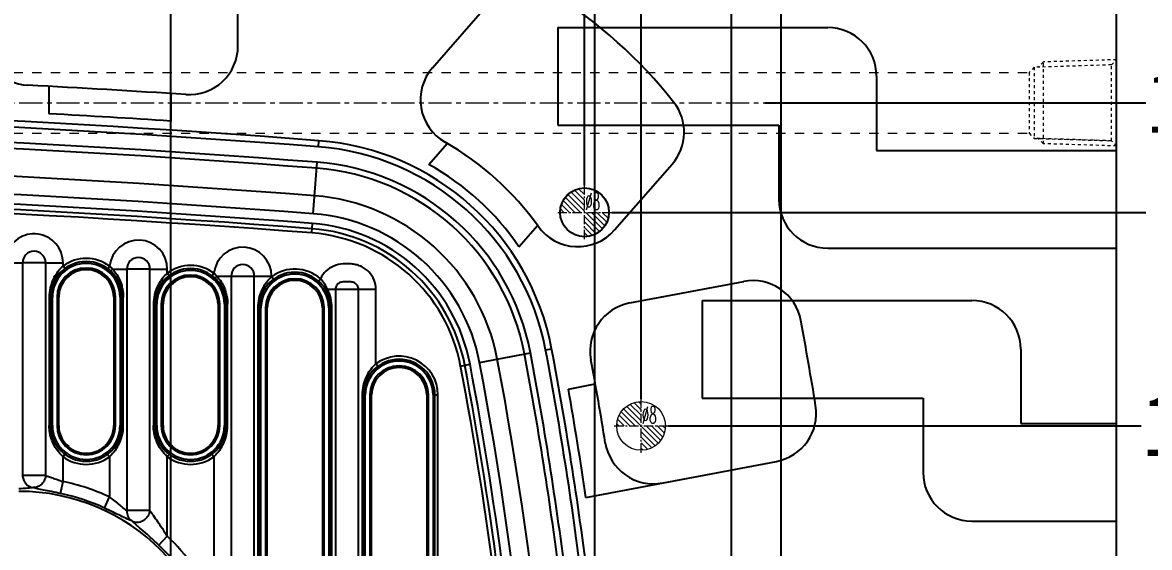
# Model space of a CAD drawing. Header units: millimetres. Extents: x 309 to 11345, y -1340 to 1318.
# Drawn here: x 1151.5 to 1336.2, y -376.4 to -290.3 of the extents above; entities that cross this region are included whole.
import ezdxf
from ezdxf.enums import TextEntityAlignment as Align

# ---------------------------------------------------------------- set-up
doc = ezdxf.new("R2010")
doc.units = ezdxf.units.MM
doc.header["$LTSCALE"] = 16.335
doc.header["$PDMODE"] = 3
doc.header["$PDSIZE"] = 0.3125
doc.linetypes.add('CENTER', pattern=[0.6, 0.375, -0.075, 0.075, -0.075])
doc.linetypes.add('HIDDEN', pattern=[0.2, 0.1, -0.1])
doc.layers.get('0').update_dxf_attribs({"linetype": 'CONTINUOUS'})
doc.layers.get('Defpoints').update_dxf_attribs({"linetype": 'CONTINUOUS'})
doc.layers.add('cool', color=153, linetype='HIDDEN', lineweight=9)
doc.layers.add('epin', color=13, linetype='CONTINUOUS', lineweight=9)
doc.styles.get("Standard").update_dxf_attribs({"font": 'txt', "width": 0.8})
doc.styles.add('TXT05', font='txt.shx', dxfattribs={"width": 0.5, "bigfont": 'gbcbig.shx'})
doc.dimstyles.get("Standard").update_dxf_attribs({"dimtxt": 0.15625, "dimasz": 0.1875, "dimexe": 0.125, "dimexo": 0.0625, "dimtad": 0, "dimtih": 1, "dimtoh": 1, "dimdsep": 46, "dimtxsty": 'Standard', "dimcen": 0.09, "dimadec": 0, "dimazin": 0, "dimtp": 0.01, "dimtm": 0.01, "dimtfac": 1, "dimtofl": 0, "dimtmove": 0, "dimatfit": 3, "dimfxl": 0, "dimtolj": 1, "dimarcsym": 0})
doc.dimstyles.new('STANDARD$0', dxfattribs={"dimscale": 2, "dimtxt": 3, "dimasz": 3, "dimexe": 1.25, "dimexo": 0.625, "dimgap": 0.5, "dimtad": 0, "dimdsep": 46, "dimlunit": 6, "dimtxsty": 'Standard', "dimblk": 'CLOSEDBLANK', "dimcen": 0, "dimclrt": 2, "dimazin": 2, "dimtfac": 2, "dimtmove": 1, "dimatfit": 3, "dimfxl": 0, "dimtolj": 1, "dimtzin": 0, "dimarcsym": 0})

# ---------------------------------------------------------------- blocks, each defined once
blk = doc.blocks.new('cool_jt_f12')
at = {"layer": 'cool', "ltscale": 0.3}
for p, q in [((0, 7.0785), (0.856, 6.2225)), ((0, 7.0785), (12, 6.7035)), ((0.856, 6.2225), (0.856, -6.2225)), ((13.5, 5.827375), (0.856, 6.2225)), ((0.856, 6.2225), (13.5, 5.827375)), ((12, 6.7035), (12.856, 5.8475)), ((12, 6.7035), (12, -6.7035)), ((14.327375, 5), (13.5, 5.827375)), ((13.5, -5.827375), (13.5, 5.827375)), ((14.327375, -5), (14.327375, 5)), ((13.5, -5.827375), (14.327375, -5)), ((0.856, -6.2225), (0, -7.0785)), ((0, -7.0785), (12, -6.7035)), ((0.856, -6.2225), (13.5, -5.827375)), ((12, -6.7035), (12.856, -5.8475))]:
    blk.add_line(p, q, dxfattribs=at)
blk = doc.blocks.new('*D110')
at = {"color": 4, "lineweight": -2}
blk.add_line((1248.11, -321.43), (1335.61, -321.43), dxfattribs=at)
at = {"layer": 'Defpoints', "color": 0}
for p in [(1248.05, -321.43), (1335.61, -321.43), (1045.85, -463.46)]:
    blk.add_point(p, dxfattribs=at)
at = {"color": 6, "insert": (1353.61, -321.43), "char_height": 10, "attachment_point": 5}
blk.add_mtext('\\A1;142.03', dxfattribs=at)
blk = doc.blocks.new('*D111')
at = {"color": 4, "lineweight": -2}
blk.add_line((1273.2, -303.46), (1335.61, -303.46), dxfattribs=at)
at = {"layer": 'Defpoints', "color": 0}
for p in [(1273.14, -303.46), (1335.61, -303.46), (1045.85, -463.46)]:
    blk.add_point(p, dxfattribs=at)
at = {"color": 6, "insert": (1352.28, -303.46), "char_height": 10, "attachment_point": 5}
blk.add_mtext('\\A1;160.00', dxfattribs=at)
blk = doc.blocks.new('*D112')
at = {"color": 4, "lineweight": -2}
blk.add_line((1050.31, -283.43), (1335.61, -283.43), dxfattribs=at)
at = {"layer": 'Defpoints', "color": 0}
for p in [(1050.25, -283.43), (1335.61, -283.43), (1045.85, -463.46)]:
    blk.add_point(p, dxfattribs=at)
at = {"color": 6, "insert": (1352.95, -283.43), "char_height": 10, "attachment_point": 5}
blk.add_mtext('\\A1;180.03', dxfattribs=at)
blk = doc.blocks.new('*D113')
at = {"color": 4, "lineweight": -2}
blk.add_line((1290.91, -258.46), (1335.61, -258.46), dxfattribs=at)
at = {"layer": 'Defpoints', "color": 0}
for p in [(1290.85, -258.46), (1335.61, -258.46), (1045.85, -463.46)]:
    blk.add_point(p, dxfattribs=at)
at = {"color": 6, "insert": (1353.61, -258.46), "char_height": 10, "attachment_point": 5}
blk.add_mtext('\\A1;205.00', dxfattribs=at)
blk = doc.blocks.new('*D123')
at = {"color": 4, "lineweight": -2}
for p, q in [((1158.43, -230.17), (1158.43, -210.17)), ((1170.65, -250.17), (1158.43, -230.17)), ((1170.65, -278.97), (1170.65, -250.17))]:
    blk.add_line(p, q, dxfattribs=at)
at = {"layer": 'Defpoints', "color": 0}
for p in [(1158.43, -210.17), (1170.65, -279.03), (1045.85, -463.46)]:
    blk.add_point(p, dxfattribs=at)
at = {"color": 6, "insert": (1158.43, -192.17), "char_height": 10, "attachment_point": 5, "rotation": 90}
blk.add_mtext('\\A1;124.80', dxfattribs=at)
blk = doc.blocks.new('*D124')
at = {"color": 4, "lineweight": -2}
for p, q in [((1232.14, -230.17), (1232.14, -210.17)), ((1243.65, -250.17), (1232.14, -230.17)), ((1243.65, -316.97), (1243.65, -250.17))]:
    blk.add_line(p, q, dxfattribs=at)
at = {"layer": 'Defpoints', "color": 0}
for p in [(1232.14, -210.17), (1243.65, -317.03), (1045.85, -463.46)]:
    blk.add_point(p, dxfattribs=at)
at = {"color": 6, "insert": (1232.14, -192.17), "char_height": 10, "attachment_point": 5, "rotation": 90}
blk.add_mtext('\\A1;197.80', dxfattribs=at)
blk = doc.blocks.new('*D125')
at = {"color": 4, "lineweight": -2}
for p, q in [((1243.86, -230.17), (1243.86, -210.17)), ((1245.35, -250.17), (1243.86, -230.17)), ((1245.35, -386.09), (1245.35, -250.17))]:
    blk.add_line(p, q, dxfattribs=at)
at = {"layer": 'Defpoints', "color": 0}
for p in [(1243.86, -210.17), (1245.35, -386.15), (1045.85, -463.46)]:
    blk.add_point(p, dxfattribs=at)
at = {"color": 6, "insert": (1243.86, -192.17), "char_height": 10, "attachment_point": 5, "rotation": 90}
blk.add_mtext('\\A1;199.50', dxfattribs=at)
blk = doc.blocks.new('*D126')
at = {"color": 4, "lineweight": -2}
for p, q in [((1302.01, -230.17), (1302.01, -210.17)), ((1290.85, -234.48), (1302.01, -230.17)), ((1290.85, -254.42), (1290.85, -234.48))]:
    blk.add_line(p, q, dxfattribs=at)
at = {"layer": 'Defpoints', "color": 0}
for p in [(1302.01, -210.17), (1290.85, -254.48), (1045.85, -463.46)]:
    blk.add_point(p, dxfattribs=at)
at = {"color": 6, "insert": (1302.01, -191.5), "char_height": 10, "attachment_point": 5, "rotation": 90}
blk.add_mtext('\\A1;245.00', dxfattribs=at)
blk = doc.blocks.new('*D127')
at = {"color": 4, "lineweight": -2}
blk.add_line((1267.75, -431.97), (1267.75, -210.17), dxfattribs=at)
at = {"layer": 'Defpoints', "color": 0}
for p in [(1267.75, -210.17), (1267.75, -432.03), (1045.85, -463.46)]:
    blk.add_point(p, dxfattribs=at)
at = {"color": 6, "insert": (1267.75, -192.17), "char_height": 10, "attachment_point": 5, "rotation": 90}
blk.add_mtext('\\A1;221.90', dxfattribs=at)
blk = doc.blocks.new('*D128')
at = {"color": 4, "lineweight": -2}
blk.add_line((1175.85, -452.4), (1175.85, -210.17), dxfattribs=at)
at = {"layer": 'Defpoints', "color": 0}
for p in [(1175.85, -210.17), (1175.85, -452.46), (1045.85, -463.46)]:
    blk.add_point(p, dxfattribs=at)
at = {"color": 6, "insert": (1175.85, -193.5), "char_height": 10, "attachment_point": 5, "rotation": 90}
blk.add_mtext('\\A1;130.00', dxfattribs=at)
blk = doc.blocks.new('*D162')
at = {"color": 4, "lineweight": -2}
for p, q in [((760.85, -289.4), (760.85, -140.6)), ((770.85, -140.72), (966.47, -140.72)), ((1320.85, -140.72), (1002.47, -140.72)), ((1330.85, -296.32), (1330.85, -140.6))]:
    blk.add_line(p, q, dxfattribs=at)
at = {"color": 4}
for points in [[(770.85, -139.05), (770.85, -142.39), (760.85, -140.72)], [(1320.85, -139.05), (1320.85, -142.39), (1330.85, -140.72)]]:
    blk.add_solid(points, dxfattribs=at)
at = {"layer": 'Defpoints', "color": 0}
for p in [(760.85, -140.72), (760.85, -289.46), (1330.85, -296.38)]:
    blk.add_point(p, dxfattribs=at)
at = {"color": 6, "insert": (984.47, -140.72), "char_height": 10, "attachment_point": 5}
blk.add_mtext('\\A1;570.00', dxfattribs=at)
blk = doc.blocks.new('*D163')
at = {"color": 4, "lineweight": -2}
for p, q in [((1223.08, -218.46), (1389.14, -218.46)), ((1389.02, -228.46), (1389.02, -387.49)), ((1389.02, -698.46), (1389.02, -423.49)), ((1213.18, -708.46), (1389.14, -708.46))]:
    blk.add_line(p, q, dxfattribs=at)
at = {"color": 4}
for points in [[(1387.35, -228.46), (1390.68, -228.46), (1389.02, -218.46)], [(1387.35, -698.46), (1390.68, -698.46), (1389.02, -708.46)]]:
    blk.add_solid(points, dxfattribs=at)
at = {"layer": 'Defpoints', "color": 0}
for p in [(1223.01, -218.46), (1213.12, -708.46), (1389.02, -708.46)]:
    blk.add_point(p, dxfattribs=at)
at = {"color": 6, "insert": (1389.02, -405.49), "char_height": 10, "attachment_point": 5, "rotation": 90}
blk.add_mtext('\\A1;490.00', dxfattribs=at)
blk = doc.blocks.new('*D165')
at = {"color": 4, "lineweight": -2}
for p, q in [((1285.66, -229.34), (1285.66, -209.34)), ((1275.85, -249.34), (1285.66, -229.34)), ((1275.85, -386.64), (1275.85, -249.34))]:
    blk.add_line(p, q, dxfattribs=at)
at = {"layer": 'Defpoints', "color": 0}
for p in [(1285.66, -209.34), (1275.85, -386.7), (1045.85, -463.46)]:
    blk.add_point(p, dxfattribs=at)
at = {"color": 6, "insert": (1285.66, -191.34), "char_height": 10, "attachment_point": 5, "rotation": 90}
blk.add_mtext('\\A1;230.00', dxfattribs=at)
blk = doc.blocks.new('*D218')
at = {"color": 4, "lineweight": -2}
blk.add_line((1257.37, -356.46), (1334.89, -356.46), dxfattribs=at)
at = {"layer": 'Defpoints', "color": 0}
for p in [(1257.31, -356.46), (1334.89, -356.46), (1045.85, -463.46)]:
    blk.add_point(p, dxfattribs=at)
at = {"color": 6, "insert": (1351.56, -356.46), "char_height": 10, "attachment_point": 5}
blk.add_mtext('\\A1;107.00', dxfattribs=at)
blk = doc.blocks.new('*D221')
at = {"color": 4, "lineweight": -2}
for p, q in [((1253.83, -229.49), (1253.83, -209.49)), ((1252.91, -249.49), (1253.83, -229.49)), ((1252.91, -352), (1252.91, -249.49))]:
    blk.add_line(p, q, dxfattribs=at)
at = {"layer": 'Defpoints', "color": 0}
for p in [(1253.83, -209.49), (1252.91, -352.06), (1045.85, -463.46)]:
    blk.add_point(p, dxfattribs=at)
at = {"color": 6, "insert": (1253.83, -190.82), "char_height": 10, "attachment_point": 5, "rotation": 90}
blk.add_mtext('\\A1;207.06', dxfattribs=at)
blk = doc.blocks.new('epin_ejp_8')
at = {"layer": 'epin'}
h = blk.add_hatch(dxfattribs=at)
h.set_pattern_fill('_ANSI31', color=123, scale=0.2, angle=90, style=0)
h.set_pattern_definition([(135, (-2152.64246, 412.4307), (-0.4490128, -0.4490128), [])])
h.paths.add_polyline_path([(0, 4, 0.414214), (-4, 0), (0, 0)])
h.paths.add_polyline_path([(4, 0), (0, 0), (0, -4, 0.414214)])
at = {"layer": 'epin', "color": 1, "linetype": 'CENTER', "ltscale": 0.248791}
for p, q in [((0, -4.4), (0, 4.4)), ((-4.4, 0), (4.4, 0))]:
    blk.add_line(p, q, dxfattribs=at)
at = {"layer": 'epin'}
blk.add_circle((0, 0), 4, dxfattribs=at)
at = {"layer": 'epin', "color": 6, "style": 'TXT05', "width": 0.5}
blk.add_text('%%c8', height=2.8, dxfattribs=at).set_placement((1.33, 1.8), align=Align.MIDDLE)
blk = doc.blocks.new('986')
at = {"layer": 'epin'}
for p in [(-2998.15, 15.36), (-2988.88, -19.67)]:
    blk.add_blockref('epin_ejp_8', p, dxfattribs=at)

msp = doc.modelspace()

# ---------------------------------------------------------------- linework, layer by layer
for p, q in [((1186.847, -294.117), (1186.847, -280.087)), ((1218.726, -297.691), (1228.082, -286.979)), ((1239.27, -291.105), (1283.504, -291.105)), ((1239.27, -291.105), (1239.27, -307.105)), ((1291.504, -299.105), (1291.504, -311.302)), ((1155.847, -300.747), (1155.847, -305.254)), ((1175.847, -301.938), (1175.847, -306.448)), ((1239.27, -307.105), (1275.504, -307.105)), ((1275.504, -307.105), (1275.504, -319.302)), ((1218.133, -313.571), (1221.152, -310.113)), ((1291.504, -311.302), (1330.847, -311.302)), ((1248.578, -324.318), (1257.991, -313.542)), ((1232.901, -327.065), (1235.949, -323.575)), ((1283.504, -327.302), (1330.847, -327.302)), ((1251.073, -336.295), (1269.741, -332.759)), ((1262.901, -335.883), (1307.136, -335.883)), ((1262.901, -335.883), (1262.901, -351.883)), ((1315.136, -343.883), (1315.136, -356.08)), ((1240.993, -350.418), (1245.414, -349.581)), ((1262.901, -351.883), (1299.136, -351.883)), ((1299.136, -351.883), (1299.136, -364.08)), ((1315.136, -356.08), (1330.847, -356.08)), ((1243.876, -368.192), (1275.11, -362.275)), ((1307.136, -372.08), (1330.847, -372.08))]:
    msp.add_line(p, q)
at = {"color": 7, "linetype": 'Continuous'}
for p, q in [((1330.847, -637.458), (1330.847, -289.458)), ((1200.037, -310.67), (1200.114, -309.669)), ((1199.192, -321.66), (1199.842, -313.204)), ((1198.95, -324.811), (1199.071, -323.24)), ((1149.446, -329.715), (1151.54, -329.715)), ((1151.54, -329.715), (1151.54, -364.571)), ((1155.331, -364.571), (1155.331, -329.715)), ((1155.331, -329.715), (1158.174, -329.715)), ((1158.174, -330.245), (1158.174, -329.715)), ((1158.474, -330.647), (1158.174, -330.245)), ((1165.511, -330.663), (1165.812, -330.262)), ((1166.278, -330.72), (1168.634, -330.72)), ((1168.634, -330.72), (1168.634, -370.355)), ((1172.425, -370.355), (1172.425, -330.72)), ((1172.425, -330.72), (1175.268, -330.72)), ((1175.268, -331.402), (1175.268, -330.72)), ((1175.568, -331.804), (1175.268, -331.402)), ((1182.604, -331.819), (1182.906, -331.418)), ((1183.372, -331.877), (1192.361, -331.877)), ((1185.727, -331.877), (1185.727, -581.04)), ((1189.518, -581.04), (1189.518, -331.877)), ((1192.361, -332.005), (1192.361, -331.877)), ((1192.661, -332.407), (1192.361, -332.005)), ((1200.03, -332.692), (1200.361, -332.315)), ((1201.528, -334.038), (1209.455, -334.038)), ((1202.821, -334.038), (1202.821, -579.008)), ((1206.612, -579.008), (1206.612, -334.038)), ((1209.455, -346.283), (1209.455, -334.038)), ((1155.911, -335.345), (1155.911, -356.411)), ((1156.035, -335.346), (1155.911, -335.345)), ((1156.035, -356.411), (1156.035, -335.346)), ((1156.131, -335.346), (1156.131, -356.411)), ((1156.131, -335.346), (1156.432, -335.346)), ((1156.432, -356.411), (1156.432, -335.346)), ((1157.193, -335.346), (1157.193, -356.411)), ((1157.193, -335.346), (1157.469, -335.346)), ((1157.469, -356.411), (1157.469, -335.346)), ((1166.496, -335.346), (1166.496, -356.411)), ((1166.496, -335.346), (1166.772, -335.346)), ((1166.772, -356.411), (1166.772, -335.346)), ((1167.533, -335.346), (1167.533, -356.411)), ((1167.533, -335.346), (1167.834, -335.346)), ((1167.834, -356.411), (1167.834, -335.346)), ((1167.929, -335.346), (1167.929, -356.411)), ((1167.929, -335.346), (1168.054, -335.346)), ((1168.054, -356.411), (1168.054, -335.346)), ((1173.005, -336.502), (1173.005, -356.411)), ((1173.129, -336.502), (1173.005, -336.502)), ((1173.129, -356.411), (1173.129, -336.502)), ((1173.224, -336.502), (1173.224, -356.411)), ((1173.224, -336.502), (1173.525, -336.502)), ((1173.525, -356.411), (1173.525, -336.502)), ((1174.286, -336.502), (1174.286, -356.411)), ((1174.286, -336.502), (1174.562, -336.502)), ((1174.562, -356.411), (1174.562, -336.502)), ((1183.59, -336.502), (1183.865, -336.502)), ((1183.59, -336.502), (1183.59, -356.411)), ((1183.865, -356.411), (1183.865, -336.502)), ((1184.626, -336.502), (1184.927, -336.502)), ((1184.626, -336.502), (1184.626, -356.411)), ((1184.927, -356.411), (1184.927, -336.502)), ((1185.023, -336.502), (1185.147, -336.502)), ((1185.023, -336.502), (1185.023, -356.411)), ((1185.147, -356.411), (1185.147, -336.502)), ((1190.222, -337.105), (1190.098, -337.105)), ((1190.098, -337.105), (1190.098, -441.878)), ((1190.222, -441.878), (1190.222, -337.105)), ((1190.318, -337.105), (1190.619, -337.105)), ((1190.318, -337.105), (1190.318, -441.878)), ((1190.619, -441.878), (1190.619, -337.105)), ((1191.38, -337.105), (1191.656, -337.105)), ((1191.38, -337.105), (1191.38, -441.878)), ((1191.656, -441.878), (1191.656, -337.105)), ((1200.683, -337.105), (1200.959, -337.105)), ((1200.683, -337.105), (1200.683, -441.878)), ((1200.959, -441.878), (1200.959, -337.105)), ((1201.72, -337.105), (1202.241, -337.105)), ((1201.72, -337.105), (1201.72, -441.878)), ((1202.021, -441.878), (1202.021, -337.105)), ((1202.116, -337.105), (1202.116, -441.878)), ((1202.241, -441.878), (1202.241, -337.105)), ((1226.439, -346.051), (1234.772, -344.472)), ((1237.269, -343.999), (1238.256, -343.812)), ((1209.755, -346.685), (1209.455, -346.283)), ((1223.334, -346.639), (1224.882, -346.346)), ((1207.316, -351.383), (1207.192, -351.383)), ((1207.192, -351.383), (1207.192, -441.878)), ((1207.316, -441.878), (1207.316, -351.383)), ((1207.411, -351.383), (1207.712, -351.383)), ((1207.411, -351.383), (1207.411, -441.878)), ((1207.712, -441.878), (1207.712, -351.383)), ((1208.473, -351.383), (1208.749, -351.383)), ((1208.473, -351.383), (1208.473, -441.878)), ((1208.749, -441.878), (1208.749, -351.383)), ((1217.777, -351.383), (1218.052, -351.383)), ((1217.777, -351.383), (1217.777, -441.878)), ((1218.052, -441.878), (1218.052, -351.383)), ((1218.813, -351.383), (1219.628, -351.383)), ((1218.813, -351.383), (1218.813, -441.878)), ((1219.114, -441.878), (1219.114, -351.383)), ((1219.628, -386.742), (1219.628, -351.383)), ((1156.035, -356.411), (1155.911, -356.411)), ((1156.432, -356.411), (1156.131, -356.411)), ((1157.469, -356.411), (1157.193, -356.411)), ((1166.772, -356.411), (1166.496, -356.411)), ((1167.834, -356.411), (1167.533, -356.411)), ((1167.929, -356.411), (1168.054, -356.411)), ((1173.129, -356.411), (1173.005, -356.411)), ((1173.525, -356.411), (1173.224, -356.411)), ((1174.562, -356.411), (1174.286, -356.411)), ((1183.865, -356.411), (1183.59, -356.411)), ((1184.927, -356.411), (1184.626, -356.411)), ((1185.023, -356.411), (1185.147, -356.411)), ((1158.174, -361.511), (1158.474, -361.109)), ((1158.174, -365.587), (1158.174, -361.511)), ((1165.49, -361.109), (1165.79, -361.511)), ((1165.79, -361.511), (1165.79, -368.117)), ((1175.268, -361.511), (1175.568, -361.109)), ((1175.268, -374.567), (1175.268, -361.511)), ((1182.584, -361.109), (1182.884, -361.511)), ((1182.884, -361.511), (1182.884, -385.129)), ((1155.331, -364.571), (1151.54, -364.571)), ((1157.764, -367.544), (1158.174, -365.587)), ((1164.948, -369.931), (1165.79, -368.117)), ((1172.425, -370.355), (1168.634, -370.355)), ((1173.889, -376.016), (1175.268, -374.567))]:
    msp.add_line(p, q, dxfattribs=at)
msp.add_circle((1243.647, -321.428), 4, dxfattribs=at)
for centre, radius, start, end in [((1196.887, -351.649), 78.105, 38.2177, 57.93163), ((1045.847, -2316.633), 2018.885, 86.237665, 86.973928), ((1045.847, -2316.633), 2012.885, 85.604565, 94.395435), ((1045.847, -2316.633), 2011.88, 85.604565, 94.395435), ((1045.847, -2316.633), 2014.385, 86.299797, 86.869678), ((1045.847, -2316.633), 2009.339, 85.604565, 94.395435), ((1045.847, -2316.633), 2008.352, 85.604565, 94.395435), ((1196.887, -351.649), 42.105, 10.72729, 85.60457), ((1196.887, -351.649), 48.105, 35.51724, 60.22143), ((1196.887, -351.649), 41.1, 10.72729, 85.60457), ((1045.847, -2316.633), 2003.819, 85.604565, 94.395435), ((1196.887, -351.649), 38.559, 10.72729, 85.60457), ((1196.887, -351.649), 43.605, 34.31841, 60.84091), ((1045.847, -2316.633), 2000.858, 85.604565, 94.395435), ((1196.887, -351.649), 37.572, 10.72729, 85.60457), ((1045.847, -2316.633), 1999.273, 85.604565, 94.395435), ((1045.847, -2316.633), 1998.398, 85.604565, 94.395435), ((1045.847, -2316.633), 1997.698, 85.604565, 94.395435), ((1196.887, -351.649), 33.039, 10.72729, 85.60457), ((1196.887, -351.649), 30.078, 10.72729, 85.60457), ((1196.887, -351.649), 26.918, 10.72729, 85.60457), ((1196.887, -351.649), 27.618, 10.72729, 85.60457), ((1196.887, -351.649), 28.493, 10.72729, 85.60457), ((1170.53, -330.72), 4.738, 0.00429, 174.44955), ((1153.436, -329.715), 1.896, 0.00478, 179.99694), ((1187.623, -331.877), 4.738, 0.0033, 174.44955), ((1161.982, -335.346), 5.852, 0, 180), ((1161.982, -335.346), 5.551, 0, 180), ((1161.982, -335.346), 4.79, 0, 180), ((1161.982, -335.346), 6.365, 53.00505, 126.74596), ((1162.272, -334.324), 5.389, 44.30103, 48.92038), ((1162.092, -334.502), 5.641, 42.08974, 44.31883), ((1170.529, -330.72), 1.896, 0.00478, 179.99693), ((1179.076, -336.502), 6.365, 53.00505, 126.74596), ((1187.623, -331.877), 1.896, 0, 180), ((1162.776, -335.313), 6.86, 151.70951, 167.07638), ((1161.939, -335.475), 5.924, 149.14275, 157.86892), ((1162.087, -335.564), 6.097, 140.63545, 149.13661), ((1162.216, -335.672), 6.265, 126.67154, 140.62332), ((1161.982, -335.346), 4.514, 0, 180), ((1161.614, -335.835), 6.476, 51.10654, 53.00636), ((1161.699, -335.73), 6.341, 47.11087, 51.11405), ((1159.293, -336.787), 9.251, 40.04816, 40.97453), ((1161.975, -335.501), 5.981, 23.0615, 34.84225), ((1179.076, -336.502), 5.852, 0, 180), ((1179.076, -336.502), 5.551, 0, 180), ((1179.076, -336.502), 4.79, 0, 180), ((1179.31, -336.829), 6.265, 126.67154, 140.62332), ((1179.076, -336.502), 4.514, 0, 180), ((1178.708, -336.991), 6.476, 51.10638, 53.00636), ((1178.793, -336.887), 6.341, 47.11036, 51.1139), ((1179.365, -335.48), 5.389, 44.30063, 48.92037), ((1179.185, -335.658), 5.641, 42.0897, 44.31845), ((1176.386, -337.943), 9.252, 40.04735, 40.97395), ((1196.169, -337.105), 5.852, 0, 180), ((1196.169, -337.105), 5.551, 0, 180), ((1196.169, -337.105), 4.79, 0, 180), ((1196.403, -337.432), 6.265, 126.67154, 140.62332), ((1196.169, -337.105), 6.365, 48.81055, 126.74596), ((1162.896, -335.349), 6.985, 167.0025, 179.96792), ((1161.599, -335.36), 5.565, 165.90603, 173.29158), ((1161.761, -335.402), 5.732, 157.87532, 165.89125), ((1162.284, -335.364), 5.645, 0.19219, 11.89034), ((1179.87, -336.469), 6.86, 151.70951, 167.07638), ((1179.033, -336.632), 5.924, 149.14275, 157.86892), ((1179.18, -336.721), 6.097, 140.63545, 149.13661), ((1179.069, -336.657), 5.981, 23.0613, 34.84191), ((1196.963, -337.072), 6.86, 151.70951, 167.07638), ((1196.126, -337.235), 5.924, 149.14275, 157.86892), ((1196.274, -337.324), 6.097, 140.63545, 149.13661), ((1196.169, -337.105), 4.514, 0, 180), ((1161.491, -335.346), 5.455, 173.30508, 179.99397), ((1179.99, -336.506), 6.985, 167.0025, 179.96792), ((1178.584, -336.502), 5.455, 173.30508, 179.99397), ((1178.693, -336.517), 5.565, 165.90603, 173.29158), ((1178.854, -336.559), 5.732, 157.87532, 165.89125), ((1179.378, -336.521), 5.645, 0.19219, 11.89026), ((1197.083, -337.109), 6.985, 167.0025, 179.96792), ((1195.786, -337.12), 5.565, 165.90603, 173.29158), ((1195.948, -337.162), 5.732, 157.87532, 165.89125), ((1195.678, -337.106), 5.455, 173.30508, 179.99397), ((643.647, -456.458), 646.185, 9.200859, 10.45795), ((1213.263, -351.383), 6.365, 0, 126.74595), ((643.647, -456.458), 600.652, 6.961913, 10.727289), ((643.647, -456.458), 601.639, 6.961913, 10.727289), ((643.647, -456.458), 604.18, 6.93249, 10.727289), ((643.647, -456.458), 605.185, 6.920119, 10.727289), ((1213.263, -351.383), 5.852, 0, 180), ((1213.263, -351.383), 5.551, 0, 180), ((1213.263, -351.383), 4.79, 0, 180), ((1213.497, -351.71), 6.265, 126.67157, 140.62534), ((1213.263, -351.383), 4.514, 0, 180), ((643.647, -456.458), 589.998, 3.539745, 10.727289), ((643.647, -456.458), 590.698, 3.539745, 10.727289), ((643.647, -456.458), 591.573, 3.539821, 10.727289), ((643.647, -456.458), 593.158, 349.272711, 10.727289), ((643.647, -456.458), 596.119, 349.272711, 10.727289), ((643.647, -456.458), 611.185, 9.154009, 10.449685), ((1214.057, -351.35), 6.86, 151.72675, 167.0951), ((1213.219, -351.513), 5.924, 149.14621, 157.87264), ((1213.367, -351.602), 6.097, 140.63753, 149.14015), ((1214.18, -351.388), 6.989, 167.02362, 179.96408), ((1212.773, -351.384), 5.457, 173.30782, 179.99251), ((1212.879, -351.398), 5.564, 165.90789, 173.29315), ((1213.042, -351.44), 5.732, 157.87921, 165.89352), ((643.647, -456.458), 606.685, 8.3656, 10.066188), ((1161.666, -356.394), 5.631, 180.17075, 191.28696), ((1161.982, -356.411), 5.852, 180, 0), ((1161.982, -356.411), 5.551, 180, 360), ((1161.982, -356.411), 4.79, 180, 360), ((1161.982, -356.411), 4.514, 180, 209.47552), ((1161.982, -356.411), 4.514, 330.50364, 0), ((1161.068, -356.407), 6.985, 347.0025, 359.96792), ((1162.474, -356.41), 5.455, 353.30508, 359.99397), ((1178.76, -356.394), 5.631, 180.17075, 191.28696), ((1179.076, -356.411), 5.852, 180, 0), ((1179.076, -356.411), 5.551, 180, 360), ((1179.076, -356.411), 4.79, 180, 360), ((1179.076, -356.411), 4.514, 180, 209.47552), ((1179.076, -356.411), 4.514, 330.50364, 0), ((1178.162, -356.407), 6.985, 347.0025, 359.96792), ((1179.568, -356.41), 5.455, 353.30508, 359.99397), ((1161.188, -356.444), 6.86, 331.70951, 347.07638), ((1162.204, -356.354), 5.732, 337.87532, 345.89125), ((1162.365, -356.396), 5.565, 345.90603, 353.29158), ((1178.282, -356.444), 6.86, 331.70951, 347.07638), ((1179.297, -356.354), 5.732, 337.87532, 345.89125), ((1179.459, -356.396), 5.565, 345.90603, 353.29158), ((1161.976, -356.263), 5.965, 201.71161, 212.39299), ((1162.085, -356.194), 6.095, 212.3906, 222.5134), ((1162.197, -356.164), 4.823, 210.77829, 230.13449), ((1162.029, -356.182), 4.78, 231.33325, 244.01561), ((1161.935, -356.179), 4.782, 295.98675, 308.6573), ((1161.784, -356.174), 4.804, 314.30241, 329.21223), ((1161.767, -356.101), 6.24, 309.69138, 320.63245), ((1161.874, -356.188), 6.102, 320.63623, 327.92908), ((1161.299, -356.508), 6.732, 324.34169, 331.74468), ((1161.924, -356.222), 6.042, 327.94471, 329.15732), ((1162.026, -356.281), 5.924, 329.14275, 337.86892), ((1179.07, -356.263), 5.965, 201.71161, 212.39299), ((1179.179, -356.194), 6.095, 212.3906, 222.5134), ((1179.29, -356.164), 4.823, 210.77829, 230.1359), ((1179.123, -356.179), 4.783, 231.34189, 244.01072), ((1179.029, -356.182), 4.779, 295.98139, 308.67013), ((1178.877, -356.174), 4.804, 314.30241, 329.21223), ((1178.861, -356.101), 6.24, 309.69031, 320.63245), ((1178.967, -356.188), 6.102, 320.63623, 327.92908), ((1178.393, -356.508), 6.732, 324.34169, 331.74468), ((1179.017, -356.222), 6.042, 327.94471, 329.15732), ((1179.119, -356.281), 5.924, 329.14275, 337.86892), ((1162.248, -356.051), 6.311, 222.47507, 229.80961), ((1161.982, -356.411), 6.365, 233.25404, 306.74596), ((1162.159, -356.157), 6.173, 229.8021, 233.34958), ((1161.982, -356.288), 4.664, 243.9662, 296.03476), ((1161.666, -355.987), 6.393, 306.748, 309.74174), ((1179.341, -356.051), 6.311, 222.47507, 229.80793), ((1179.253, -356.157), 6.173, 229.80041, 233.34957), ((1179.076, -356.411), 6.365, 233.25404, 306.74596), ((1179.076, -356.288), 4.664, 243.96285, 296.03258), ((1178.759, -355.987), 6.393, 306.748, 309.74068), ((1150.922, -400.15), 35.316, 65.1014, 78.14931), ((1150.922, -400.15), 32.954, 270, 90), ((1150.922, -400.15), 33.316, 65.1014, 78.14931), ((1150.922, -400.15), 35.316, 25.17253, 46.419), ((1150.922, -400.15), 33.316, 25.17253, 46.419)]:
    msp.add_arc(centre, radius, start, end, dxfattribs=at)
for centre, start, end in [((1283.504, -299.105), 0, 90), ((1152.847, -292.575), 180, 266.97393), ((1178.847, -294.117), 266.23767, 0), ((1224.751, -302.953), 138.86355, 240.22143), ((1251.966, -308.279), 318.86355, 38.2177), ((1283.504, -319.302), 180, 270), ((1242.553, -319.056), 215.51724, 318.86355), ((1271.23, -340.619), 10.45795, 100.72729), ((1307.136, -343.883), 0, 90), ((1252.562, -344.155), 100.72729, 190.44968), ((1273.621, -354.415), 280.72729, 9.20086), ((1254.946, -357.953), 189.15401, 280.72729), ((1307.136, -364.08), 180, 270)]:
    msp.add_arc(centre, 8, start, end)
for points, knots in [([(1158.174, -329.715), (1158.172, -329.146), (1157.966, -327.998), (1157.069, -326.505), (1155.702, -325.422), (1154.041, -324.892), (1152.3, -324.984), (1150.704, -325.688), (1149.463, -326.914), (1148.983, -327.976), (1148.84, -328.527)], [0, 0, 0, 0, 0.1250016, 0.2499942, 0.3749962, 0.4999908, 0.6249824, 0.7499896, 0.8749846, 1, 1, 1, 1]), ([(1153.436, -329.715), (1153.049, -329.717), (1152.417, -329.719), (1151.785, -329.719), (1151.54, -329.715)], [0, 0, 0, 0, 0.6122527, 1, 1, 1, 1]), ([(1155.331, -329.715), (1155.086, -329.719), (1154.454, -329.718), (1153.822, -329.717), (1153.436, -329.715)], [0, 0, 0, 0, 0.3877473, 1, 1, 1, 1]), ([(1209.455, -334.038), (1209.46, -333.526), (1209.253, -332.489), (1208.403, -331.167), (1207.338, -330.394), (1206.368, -330.039), (1205.604, -329.906), (1204.833, -329.85), (1203.803, -329.873), (1202.527, -330.151), (1201.197, -330.994), (1200.576, -331.849), (1200.361, -332.315)], [0, 0, 0, 0, 0.124805, 0.2495959, 0.37457, 0.4371038, 0.4997382, 0.5625217, 0.6250957, 0.7501436, 0.8750775, 1, 1, 1, 1]), ([(1166.015, -331.084), (1166.01, -331.07), (1166.041, -331.022), (1166.089, -330.943), (1166.177, -330.836), (1166.242, -330.76), (1166.278, -330.72)], [0, 0, 0, 0, 0.1032758, 0.3258041, 0.6459018, 1, 1, 1, 1]), ([(1166.884, -332.084), (1166.821, -331.994), (1166.559, -331.638), (1166.259, -331.31), (1166.015, -331.084)], [0, 0, 0, 0, 0.2479722, 1, 1, 1, 1]), ([(1166.375, -330.834), (1166.463, -330.938), (1166.801, -331.359), (1167.098, -331.813), (1167.286, -332.17)], [0, 0, 0, 0, 0.2523736, 1, 1, 1, 1]), ([(1167.286, -332.17), (1167.469, -332.515), (1167.671, -333.001), (1167.809, -333.505), (1167.839, -333.633)], [0, 0, 0, 0, 0.7485223, 1, 1, 1, 1]), ([(1170.529, -330.72), (1170.142, -330.723), (1169.51, -330.724), (1168.879, -330.725), (1168.634, -330.72)], [0, 0, 0, 0, 0.6122527, 1, 1, 1, 1]), ([(1172.425, -330.72), (1172.18, -330.725), (1171.548, -330.724), (1170.916, -330.723), (1170.529, -330.72)], [0, 0, 0, 0, 0.3877473, 1, 1, 1, 1]), ([(1183.108, -332.241), (1183.104, -332.226), (1183.135, -332.178), (1183.182, -332.1), (1183.27, -331.993), (1183.336, -331.916), (1183.372, -331.877)], [0, 0, 0, 0, 0.103277, 0.3258053, 0.6459022, 1, 1, 1, 1]), ([(1183.977, -333.241), (1183.915, -333.151), (1183.653, -332.795), (1183.353, -332.466), (1183.108, -332.241)], [0, 0, 0, 0, 0.2479723, 1, 1, 1, 1]), ([(1183.469, -331.99), (1183.557, -332.095), (1183.894, -332.515), (1184.192, -332.969), (1184.38, -333.326)], [0, 0, 0, 0, 0.2523736, 1, 1, 1, 1]), ([(1201.528, -334.038), (1201.394, -333.721), (1201.068, -333.099), (1200.616, -332.56), (1200.361, -332.315)], [0, 0, 0, 0, 0.493909, 1, 1, 1, 1]), ([(1167.808, -334.201), (1167.789, -334.111), (1167.705, -333.756), (1167.585, -333.409), (1167.478, -333.158)], [0, 0, 0, 0, 0.2532128, 1, 1, 1, 1]), ([(1167.839, -333.633), (1167.872, -333.771), (1167.986, -334.336), (1168.035, -334.913), (1168.054, -335.346)], [0, 0, 0, 0, 0.2476845, 1, 1, 1, 1]), ([(1184.38, -333.326), (1184.562, -333.672), (1184.765, -334.157), (1184.902, -334.661), (1184.933, -334.789)], [0, 0, 0, 0, 0.7485223, 1, 1, 1, 1]), ([(1201.347, -334.279), (1201.264, -334.136), (1200.895, -333.554), (1200.425, -333.038), (1200.03, -332.692)], [0, 0, 0, 0, 0.2390594, 1, 1, 1, 1]), ([(1201.347, -334.279), (1201.343, -334.265), (1201.353, -334.227), (1201.408, -334.141), (1201.476, -334.079), (1201.528, -334.038)], [0, 0, 0, 0, 0.1381659, 0.3533864, 1, 1, 1, 1]), ([(1202.116, -337.105), (1202.115, -336.604), (1201.978, -335.615), (1201.589, -334.698), (1201.347, -334.279)], [0, 0, 0, 0, 0.5084102, 1, 1, 1, 1]), ([(1202.241, -337.105), (1202.236, -336.571), (1202.121, -335.511), (1201.758, -334.507), (1201.528, -334.038)], [0, 0, 0, 0, 0.5057686, 1, 1, 1, 1]), ([(1206.612, -334.038), (1206.614, -333.825), (1206.484, -333.39), (1205.982, -332.953), (1205.35, -332.817), (1204.718, -332.808), (1204.085, -332.816), (1203.452, -332.952), (1202.95, -333.389), (1202.816, -333.825), (1202.821, -334.038)], [0, 0, 0, 0, 0.1262639, 0.2513183, 0.3740114, 0.4997078, 0.6249462, 0.748659, 0.873647, 1, 1, 1, 1]), ([(1184.902, -335.358), (1184.883, -335.267), (1184.798, -334.912), (1184.678, -334.566), (1184.572, -334.315)], [0, 0, 0, 0, 0.2532128, 1, 1, 1, 1]), ([(1184.933, -334.789), (1184.966, -334.928), (1185.08, -335.493), (1185.129, -336.069), (1185.147, -336.502)], [0, 0, 0, 0, 0.2476846, 1, 1, 1, 1]), ([(1156.085, -357.954), (1156.056, -357.829), (1155.956, -357.321), (1155.911, -356.801), (1155.911, -356.411)], [0, 0, 0, 0, 0.2465221, 1, 1, 1, 1]), ([(1173.178, -357.954), (1173.15, -357.829), (1173.05, -357.321), (1173.005, -356.801), (1173.005, -356.411)], [0, 0, 0, 0, 0.2465221, 1, 1, 1, 1]), ([(1157.194, -360.43), (1156.799, -359.879), (1156.379, -359.053), (1156.135, -358.178), (1156.085, -357.954)], [0, 0, 0, 0, 0.7465359, 1, 1, 1, 1]), ([(1156.144, -357.496), (1156.161, -357.58), (1156.235, -357.911), (1156.34, -358.234), (1156.434, -358.47)], [0, 0, 0, 0, 0.2530935, 1, 1, 1, 1]), ([(1174.287, -360.43), (1173.892, -359.879), (1173.473, -359.053), (1173.229, -358.178), (1173.178, -357.954)], [0, 0, 0, 0, 0.7465359, 1, 1, 1, 1]), ([(1173.238, -357.496), (1173.255, -357.58), (1173.329, -357.911), (1173.434, -358.234), (1173.527, -358.47)], [0, 0, 0, 0, 0.2530935, 1, 1, 1, 1]), ([(1159.042, -359.914), (1158.936, -359.829), (1158.54, -359.455), (1158.253, -358.986), (1158.053, -358.632)], [0, 0, 0, 0, 0.2504136, 1, 1, 1, 1]), ([(1176.136, -359.913), (1176.03, -359.829), (1175.634, -359.455), (1175.346, -358.986), (1175.146, -358.632)], [0, 0, 0, 0, 0.2504134, 1, 1, 1, 1]), ([(1151.54, -364.571), (1151.546, -364.809), (1151.651, -365.295), (1152.127, -366.134), (1152.833, -366.516), (1153.295, -366.566)], [0, 0, 0, 0, 0.2496936, 0.5119282, 1, 1, 1, 1]), ([(1155.331, -364.571), (1155.321, -364.826), (1155.201, -365.358), (1154.739, -366.039), (1154.059, -366.484), (1153.537, -366.574), (1153.295, -366.566)], [0, 0, 0, 0, 0.244236, 0.508676, 0.7676191, 1, 1, 1, 1]), ([(1155.331, -364.571), (1155.468, -364.655), (1155.837, -364.803), (1156.485, -365.025), (1157.29, -365.286), (1157.871, -365.481), (1158.174, -365.587)], [0, 0, 0, 0, 0.1595921, 0.3920343, 0.6808402, 1, 1, 1, 1]), ([(1153.295, -366.566), (1153.17, -366.596), (1152.865, -366.643), (1152.075, -366.718), (1151.409, -366.753), (1150.922, -366.78)], [0, 0, 0, 0, 0.1616826, 0.3863428, 1, 1, 1, 1]), ([(1157.764, -367.544), (1157.279, -367.443), (1156.358, -367.255), (1155.09, -367.006), (1154.083, -366.794), (1153.512, -366.65), (1153.295, -366.566)], [0, 0, 0, 0, 0.324663, 0.6159671, 0.8469113, 1, 1, 1, 1]), ([(1165.79, -368.117), (1166.088, -368.347), (1166.656, -368.8), (1167.444, -369.445), (1168.023, -369.925), (1168.406, -370.214), (1168.563, -370.319), (1168.634, -370.355)], [0, 0, 0, 0, 0.3118848, 0.6021974, 0.8436433, 0.9347644, 1, 1, 1, 1]), ([(1169.43, -372.026), (1169.325, -371.996), (1169.085, -371.904), (1168.492, -371.643), (1167.578, -371.194), (1166.328, -370.581), (1165.423, -370.151), (1164.948, -369.931)], [0, 0, 0, 0, 0.0659238, 0.1556481, 0.3926008, 0.682928, 1, 1, 1, 1]), ([(1168.634, -370.355), (1168.623, -370.668), (1168.744, -371.318), (1169.167, -371.838), (1169.43, -372.026)], [0, 0, 0, 0, 0.4924393, 1, 1, 1, 1]), ([(1169.43, -372.026), (1169.682, -372.174), (1170.158, -372.301), (1170.809, -372.216), (1171.325, -372.015), (1171.773, -371.676), (1172.213, -371.15), (1172.39, -370.665), (1172.425, -370.355)], [0, 0, 0, 0, 0.2193418, 0.3499418, 0.4886022, 0.6296128, 0.7661361, 1, 1, 1, 1]), ([(1172.425, -370.355), (1172.582, -370.621), (1172.995, -371.215), (1173.686, -372.19), (1174.471, -373.332), (1175.002, -374.145), (1175.268, -374.567)], [0, 0, 0, 0, 0.1821994, 0.4268981, 0.7053711, 1, 1, 1, 1]), ([(1173.889, -376.016), (1173.456, -375.605), (1172.602, -374.817), (1171.362, -373.733), (1170.412, -372.925), (1169.787, -372.374), (1169.533, -372.136), (1169.43, -372.026)], [0, 0, 0, 0, 0.2994118, 0.5824116, 0.8253921, 0.9242352, 1, 1, 1, 1])]:
    msp.add_open_spline(points, degree=3, knots=knots, dxfattribs=at)
for points in [[(1156.736, -332.061), (1157.102, -331.381), (1157.592, -330.753), (1158.174, -330.245)], [(1173.829, -333.218), (1174.195, -332.538), (1174.686, -331.909), (1175.268, -331.402)], [(1190.923, -333.821), (1191.289, -333.141), (1191.779, -332.512), (1192.361, -332.005)], [(1208.015, -348.101), (1208.381, -347.42), (1208.872, -346.791), (1209.455, -346.283)], [(1165.324, -359.518), (1165.203, -359.662), (1165.069, -359.796), (1164.922, -359.914)], [(1165.911, -358.633), (1165.737, -358.941), (1165.552, -359.247), (1165.324, -359.518)], [(1182.418, -359.518), (1182.297, -359.662), (1182.163, -359.796), (1182.016, -359.914)], [(1183.004, -358.633), (1182.83, -358.941), (1182.645, -359.247), (1182.418, -359.518)], [(1158.174, -361.511), (1157.807, -361.191), (1157.477, -360.825), (1157.194, -360.43)], [(1166.769, -360.432), (1166.486, -360.827), (1166.156, -361.192), (1165.79, -361.511)], [(1175.268, -361.511), (1174.901, -361.191), (1174.571, -360.825), (1174.287, -360.43)], [(1183.862, -360.432), (1183.579, -360.827), (1183.25, -361.192), (1182.884, -361.511)]]:
    msp.add_open_spline(points, degree=3, dxfattribs=at)
at = {"layer": 'cool', "ltscale": 0.932966}
for p, q in [((775.177, -298.458), (1316.517, -298.458)), ((775.177, -308.458), (1316.517, -308.458))]:
    msp.add_line(p, q, dxfattribs=at)
at = {"layer": 'cool', "color": 1, "linetype": 'CENTER', "ltscale": 0.621977}
msp.add_line((760.847, -303.458), (1330.847, -303.458), dxfattribs=at)

# ---------------------------------------------------------------- block references
msp.add_blockref('986', (4241.793, -336.788))
at = {"layer": 'cool', "ltscale": 0.932966, "rotation": 180}
msp.add_blockref('cool_jt_f12', (1330.847, -303.458), dxfattribs=at)

# ---------------------------------------------------------------- dimensions: what is measured, and where the dimension line sits
dim = msp.add_linear_dim(base=(760.847, -140.721), p1=(1330.847, -296.38), p2=(760.847, -289.458), dimstyle='STANDARD$0', override={"dimscale": 1, "dimtxt": 10, "dimasz": 10, "dimexe": 0.125, "dimexo": 0.0625, "dimgap": 0, "dimzin": 0, "dimlunit": 2, "dimclrd": 4, "dimclre": 4, "dimclrt": 6, "dimazin": 0, "dimtfac": 1, "dimtofl": 0, "dimtmove": 0})
dim.commit()
dim.dimension.update_dxf_attribs({"geometry": '*D162', "text_midpoint": (984.472, -140.721), "dimtype": 160})
for feature_location, offset, dtype, picture, middle in [((1252.91, -352.058), (0.918, 142.568), 1, '*D221', (1253.827, -190.823)), ((1275.847, -386.701), (9.809, 177.362), 1, '*D165', (1285.656, -191.338)), ((1290.847, -254.482), (11.167, 44.315), 1, '*D126', (1302.014, -191.501)), ((1170.647, -279.028), (-12.217, 68.861), 1, '*D123', (1158.43, -192.167)), ((1243.647, -317.028), (-11.506, 106.861), 1, '*D124', (1232.141, -192.167)), ((1245.346, -386.151), (-1.485, 175.983), 1, '*D125', (1243.861, -192.167)), ((1267.747, -432.028), (0, 221.861), 1, '*D127', (1267.747, -192.167)), ((1175.847, -452.458), (0, 242.291), 1, '*D128', (1175.847, -193.501)), ((1290.847, -258.458), (44.767, 0), 0, '*D113', (1353.614, -258.458)), ((1050.247, -283.428), (285.367, 0), 0, '*D112', (1352.947, -283.428)), ((1273.141, -303.458), (62.473, 0), 0, '*D111', (1352.281, -303.458)), ((1248.047, -321.428), (87.567, 0), 0, '*D110', (1353.614, -321.428)), ((1257.31, -356.458), (77.585, 0), 0, '*D218', (1351.562, -356.458))]:
    dim = msp.add_ordinate_dim(feature_location=feature_location, offset=offset, dtype=dtype, origin=(1045.847, -463.458), dimstyle='Standard', override={"dimtxt": 10, "dimasz": 10, "dimgap": 0, "dimtih": 0, "dimtoh": 0, "dimzin": 0, "dimcen": 0, "dimclrd": 4, "dimclre": 4, "dimclrt": 6, "dimadec": 2, "dimtp": 0, "dimtm": 0, "dimtzin": 0})
    dim.commit()
    dim.dimension.update_dxf_attribs({"geometry": picture, "text_midpoint": middle})
dim = msp.add_linear_dim(base=(1389.017, -708.458), p1=(1223.013, -218.458), p2=(1213.122, -708.458), angle=90, dimstyle='STANDARD$0', override={"dimscale": 1, "dimtxt": 10, "dimasz": 10, "dimexe": 0.125, "dimexo": 0.0625, "dimgap": 0, "dimzin": 0, "dimlunit": 2, "dimclrd": 4, "dimclre": 4, "dimclrt": 6, "dimazin": 0, "dimtfac": 1, "dimtofl": 0, "dimtmove": 0})
dim.commit()
dim.dimension.update_dxf_attribs({"geometry": '*D163', "text_midpoint": (1389.017, -405.489), "dimtype": 160})

doc.saveas('drawing.dxf')
